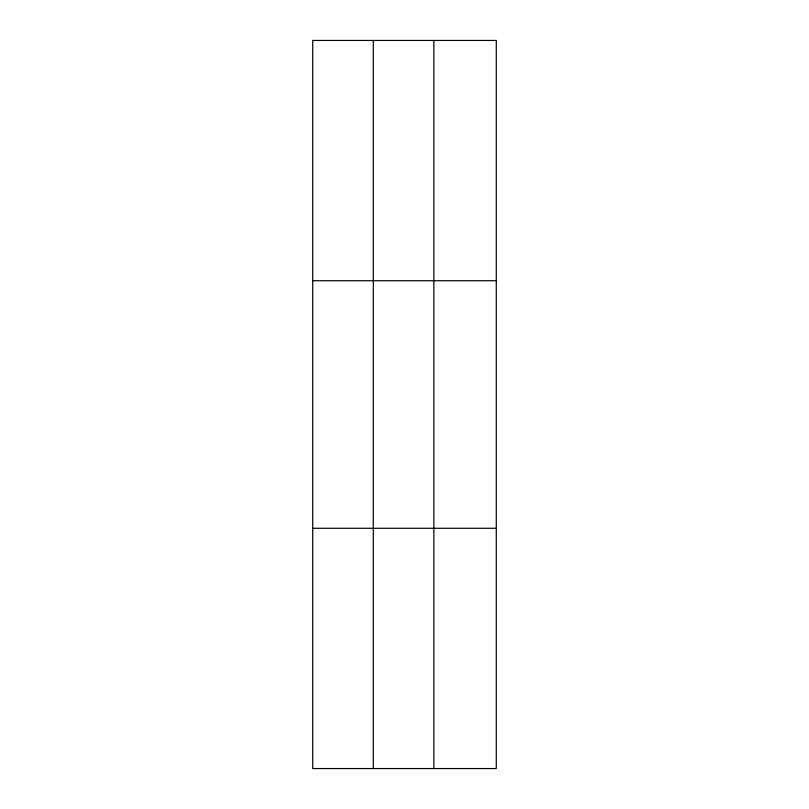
<?xml version="1.0" encoding="UTF-8"?>
<svg xmlns="http://www.w3.org/2000/svg" width="809" height="809" viewBox="0 0 809 809"><rect width="100%" height="100%" fill="white"/><g stroke="black" fill="none" stroke-linecap="round" stroke-linejoin="round"><path stroke-width="1.21" d="M373.293 768.55L373.293 40.45M433.867 768.55L433.867 40.45M312.719 280.723L496.281 280.723M312.719 528.277L496.281 528.277M496.281 40.45L312.719 40.45L312.719 768.55L496.281 768.55L496.281 40.45"/></g></svg>
